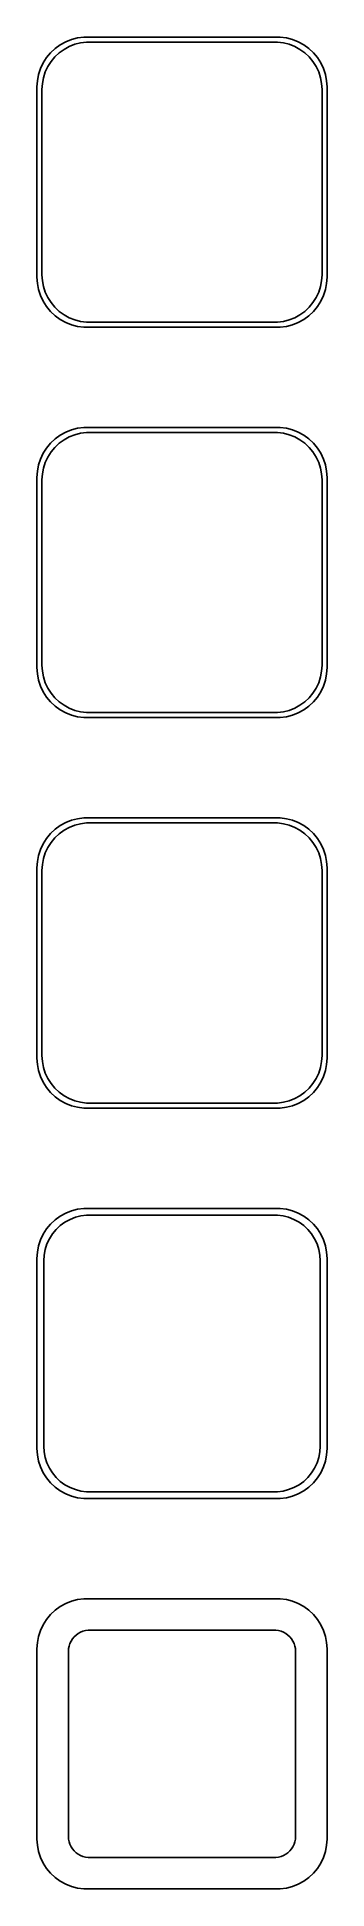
# Model space of a CAD drawing. Header units: metres. Extents: x -14 to 14, y 181 to 365.
import ezdxf

# ---------------------------------------------------------------- set-up
doc = ezdxf.new("R2010")
doc.units = ezdxf.units.M

msp = doc.modelspace()

# ---------------------------------------------------------------- linework, layer by layer
for p, q in [((-12.1791, 364.722), (-12.6871, 364.353)), ((-11.6289, 365.024), (-12.1791, 364.722)), ((-11.7952, 364.261), (-11.2724, 364.548)), ((-11.0451, 365.255), (-11.6289, 365.024)), ((-11.2724, 364.548), (-10.7178, 364.768)), ((-10.4369, 365.411), (-11.0451, 365.255)), ((-10.7178, 364.768), (-10.1401, 364.916)), ((-9.81395, 365.49), (-10.4369, 365.411)), ((-10.1401, 364.916), (-9.54825, 364.991)), ((9.81395, 365.49), (-9.81395, 365.49)), ((-9.54825, 364.991), (9.54825, 364.991)), ((9.54825, 364.991), (10.1401, 364.916)), ((10.4369, 365.411), (9.81395, 365.49)), ((10.1401, 364.916), (10.7178, 364.768)), ((11.0451, 365.255), (10.4369, 365.411)), ((10.7178, 364.768), (11.2724, 364.548)), ((11.6289, 365.024), (11.0451, 365.255)), ((11.2724, 364.548), (11.7952, 364.261)), ((12.1791, 364.722), (11.6289, 365.024)), ((12.6871, 364.353), (12.1791, 364.722)), ((-13.8815, 362.909), (-14.1489, 362.341)), ((-13.5451, 363.439), (-13.8815, 362.909)), ((-13.1448, 363.923), (-13.5451, 363.439)), ((-13.4124, 362.538), (-13.0928, 363.042)), ((-12.6871, 364.353), (-13.1448, 363.923)), ((-13.0928, 363.042), (-12.7126, 363.502)), ((-12.7126, 363.502), (-12.2778, 363.91)), ((-12.2778, 363.91), (-11.7952, 364.261)), ((11.7952, 364.261), (12.2778, 363.91)), ((12.2778, 363.91), (12.7126, 363.502)), ((13.1448, 363.923), (12.6871, 364.353)), ((12.7126, 363.502), (13.0928, 363.042)), ((13.0928, 363.042), (13.4124, 362.538)), ((13.5451, 363.439), (13.1448, 363.923)), ((13.8815, 362.909), (13.5451, 363.439)), ((14.1489, 362.341), (13.8815, 362.909)), ((-14.4606, 361.127), (-14.5, 360.5)), ((-14.3429, 361.743), (-14.4606, 361.127)), ((-14.1489, 362.341), (-14.3429, 361.743)), ((-14, 360.25), (-13.9625, 360.845)), ((-13.9625, 360.845), (-13.8508, 361.431)), ((-13.8508, 361.431), (-13.6664, 361.999)), ((-13.6664, 361.999), (-13.4124, 362.538)), ((13.4124, 362.538), (13.6664, 361.999)), ((13.6664, 361.999), (13.8508, 361.431)), ((13.8508, 361.431), (13.9625, 360.845)), ((13.9625, 360.845), (14, 360.25)), ((14.3429, 361.743), (14.1489, 362.341)), ((14.4606, 361.127), (14.3429, 361.743)), ((14.5, 360.5), (14.4606, 361.127)), ((-14.5, 360.5), (-14.5, 341.5)), ((-14, 341.75), (-14, 360.25)), ((14, 360.25), (14, 341.75)), ((14.5, 341.5), (14.5, 360.5)), ((-14.5, 341.5), (-14.4606, 340.873)), ((-14.4606, 340.873), (-14.3429, 340.257)), ((-13.9625, 341.155), (-14, 341.75)), ((-13.8508, 340.569), (-13.9625, 341.155)), ((-13.6664, 340.001), (-13.8508, 340.569)), ((13.8508, 340.569), (13.6664, 340.001)), ((13.9625, 341.155), (13.8508, 340.569)), ((14, 341.75), (13.9625, 341.155)), ((14.3429, 340.257), (14.4606, 340.873)), ((14.4606, 340.873), (14.5, 341.5)), ((-14.3429, 340.257), (-14.1489, 339.659)), ((-14.1489, 339.659), (-13.8815, 339.091)), ((-13.8815, 339.091), (-13.5451, 338.561)), ((-13.4124, 339.462), (-13.6664, 340.001)), ((-13.5451, 338.561), (-13.1448, 338.077)), ((-13.0928, 338.958), (-13.4124, 339.462)), ((-12.7126, 338.498), (-13.0928, 338.958)), ((13.0928, 338.958), (12.7126, 338.498)), ((13.4124, 339.462), (13.0928, 338.958)), ((13.1448, 338.077), (13.5451, 338.561)), ((13.6664, 340.001), (13.4124, 339.462)), ((13.5451, 338.561), (13.8815, 339.091)), ((13.8815, 339.091), (14.1489, 339.659)), ((14.1489, 339.659), (14.3429, 340.257)), ((-13.1448, 338.077), (-12.6871, 337.647)), ((-12.2778, 338.09), (-12.7126, 338.498)), ((-12.6871, 337.647), (-12.1791, 337.278)), ((-11.7952, 337.739), (-12.2778, 338.09)), ((-12.1791, 337.278), (-11.6289, 336.976)), ((-11.2724, 337.452), (-11.7952, 337.739)), ((-11.6289, 336.976), (-11.0451, 336.745)), ((-10.7178, 337.232), (-11.2724, 337.452)), ((-11.0451, 336.745), (-10.4369, 336.589)), ((-10.1401, 337.084), (-10.7178, 337.232)), ((-9.54825, 337.009), (-10.1401, 337.084)), ((9.54825, 337.009), (-9.54825, 337.009)), ((10.1401, 337.084), (9.54825, 337.009)), ((10.7178, 337.232), (10.1401, 337.084)), ((10.4369, 336.589), (11.0451, 336.745)), ((11.2724, 337.452), (10.7178, 337.232)), ((11.0451, 336.745), (11.6289, 336.976)), ((11.7952, 337.739), (11.2724, 337.452)), ((11.6289, 336.976), (12.1791, 337.278)), ((12.2778, 338.09), (11.7952, 337.739)), ((12.1791, 337.278), (12.6871, 337.647)), ((12.7126, 338.498), (12.2778, 338.09)), ((12.6871, 337.647), (13.1448, 338.077)), ((-10.4369, 336.589), (-9.81395, 336.51)), ((-9.81395, 336.51), (9.81395, 336.51)), ((9.81395, 336.51), (10.4369, 336.589)), ((-12.1791, 325.722), (-12.6871, 325.353)), ((-11.6289, 326.024), (-12.1791, 325.722)), ((-11.0451, 326.255), (-11.6289, 326.024)), ((-11.2724, 325.548), (-10.7178, 325.768)), ((-10.4369, 326.411), (-11.0451, 326.255)), ((-10.7178, 325.768), (-10.1401, 325.916)), ((-9.81395, 326.49), (-10.4369, 326.411)), ((-10.1401, 325.916), (-9.54825, 325.991)), ((9.81395, 326.49), (-9.81395, 326.49)), ((-9.54825, 325.991), (9.54825, 325.991)), ((9.54825, 325.991), (10.1401, 325.916)), ((10.4369, 326.411), (9.81395, 326.49)), ((10.1401, 325.916), (10.7178, 325.768)), ((11.0451, 326.255), (10.4369, 326.411)), ((10.7178, 325.768), (11.2724, 325.548)), ((11.6289, 326.024), (11.0451, 326.255)), ((12.1791, 325.722), (11.6289, 326.024)), ((12.6871, 325.353), (12.1791, 325.722)), ((-13.8815, 323.909), (-14.1489, 323.341)), ((-13.5451, 324.439), (-13.8815, 323.909)), ((-13.1448, 324.923), (-13.5451, 324.439)), ((-13.4124, 323.538), (-13.0928, 324.042)), ((-12.6871, 325.353), (-13.1448, 324.923)), ((-13.0928, 324.042), (-12.7126, 324.502)), ((-12.7126, 324.502), (-12.2778, 324.91)), ((-12.2778, 324.91), (-11.7952, 325.261)), ((-11.7952, 325.261), (-11.2724, 325.548)), ((11.2724, 325.548), (11.7952, 325.261)), ((11.7952, 325.261), (12.2778, 324.91)), ((12.2778, 324.91), (12.7126, 324.502)), ((13.1448, 324.923), (12.6871, 325.353)), ((12.7126, 324.502), (13.0928, 324.042)), ((13.0928, 324.042), (13.4124, 323.538)), ((13.5451, 324.439), (13.1448, 324.923)), ((13.8815, 323.909), (13.5451, 324.439)), ((14.1489, 323.341), (13.8815, 323.909)), ((-14.4606, 322.127), (-14.5, 321.5)), ((-14.3429, 322.743), (-14.4606, 322.127)), ((-14.1489, 323.341), (-14.3429, 322.743)), ((-13.9625, 321.845), (-13.8508, 322.431)), ((-13.8508, 322.431), (-13.6664, 322.999)), ((-13.6664, 322.999), (-13.4124, 323.538)), ((13.4124, 323.538), (13.6664, 322.999)), ((13.6664, 322.999), (13.8508, 322.431)), ((13.8508, 322.431), (13.9625, 321.845)), ((14.3429, 322.743), (14.1489, 323.341)), ((14.4606, 322.127), (14.3429, 322.743)), ((14.5, 321.5), (14.4606, 322.127)), ((-14.5, 321.5), (-14.5, 302.5)), ((-14, 321.25), (-13.9625, 321.845)), ((-14, 302.75), (-14, 321.25)), ((13.9625, 321.845), (14, 321.25)), ((14, 321.25), (14, 302.75)), ((14.5, 302.5), (14.5, 321.5)), ((-14.5, 302.5), (-14.4606, 301.873)), ((-14.4606, 301.873), (-14.3429, 301.257)), ((-13.9625, 302.155), (-14, 302.75)), ((-13.8508, 301.569), (-13.9625, 302.155)), ((-13.6664, 301.001), (-13.8508, 301.569)), ((13.8508, 301.569), (13.6664, 301.001)), ((13.9625, 302.155), (13.8508, 301.569)), ((14, 302.75), (13.9625, 302.155)), ((14.3429, 301.257), (14.4606, 301.873)), ((14.4606, 301.873), (14.5, 302.5)), ((-14.3429, 301.257), (-14.1489, 300.659)), ((-14.1489, 300.659), (-13.8815, 300.091)), ((-13.8815, 300.091), (-13.5451, 299.561)), ((-13.4124, 300.462), (-13.6664, 301.001)), ((-13.0928, 299.958), (-13.4124, 300.462)), ((-12.7126, 299.498), (-13.0928, 299.958)), ((13.0928, 299.958), (12.7126, 299.498)), ((13.4124, 300.462), (13.0928, 299.958)), ((13.6664, 301.001), (13.4124, 300.462)), ((13.5451, 299.561), (13.8815, 300.091)), ((13.8815, 300.091), (14.1489, 300.659)), ((14.1489, 300.659), (14.3429, 301.257)), ((-13.5451, 299.561), (-13.1448, 299.077)), ((-13.1448, 299.077), (-12.6871, 298.647)), ((-12.2778, 299.09), (-12.7126, 299.498)), ((-12.6871, 298.647), (-12.1791, 298.278)), ((-11.7952, 298.739), (-12.2778, 299.09)), ((-12.1791, 298.278), (-11.6289, 297.976)), ((-11.2724, 298.452), (-11.7952, 298.739)), ((-11.6289, 297.976), (-11.0451, 297.745)), ((-10.7178, 298.232), (-11.2724, 298.452)), ((-10.1401, 298.084), (-10.7178, 298.232)), ((-9.54825, 298.009), (-10.1401, 298.084)), ((9.54825, 298.009), (-9.54825, 298.009)), ((10.1401, 298.084), (9.54825, 298.009)), ((10.7178, 298.232), (10.1401, 298.084)), ((11.2724, 298.452), (10.7178, 298.232)), ((11.0451, 297.745), (11.6289, 297.976)), ((11.7952, 298.739), (11.2724, 298.452)), ((11.6289, 297.976), (12.1791, 298.278)), ((12.2778, 299.09), (11.7952, 298.739)), ((12.1791, 298.278), (12.6871, 298.647)), ((12.7126, 299.498), (12.2778, 299.09)), ((12.6871, 298.647), (13.1448, 299.077)), ((13.1448, 299.077), (13.5451, 299.561)), ((-11.0451, 297.745), (-10.4369, 297.589)), ((-10.4369, 297.589), (-9.81395, 297.51)), ((-9.81395, 297.51), (9.81395, 297.51)), ((9.81395, 297.51), (10.4369, 297.589)), ((10.4369, 297.589), (11.0451, 297.745)), ((-12.1791, 286.722), (-12.6871, 286.353)), ((-11.6289, 287.024), (-12.1791, 286.722)), ((-11.0451, 287.255), (-11.6289, 287.024)), ((-11.2724, 286.548), (-10.7178, 286.768)), ((-10.4369, 287.411), (-11.0451, 287.255)), ((-10.7178, 286.768), (-10.1401, 286.916)), ((-9.81395, 287.49), (-10.4369, 287.411)), ((-10.1401, 286.916), (-9.54825, 286.991)), ((9.81395, 287.49), (-9.81395, 287.49)), ((-9.54825, 286.991), (9.54825, 286.991)), ((9.54825, 286.991), (10.1401, 286.916)), ((10.4369, 287.411), (9.81395, 287.49)), ((10.1401, 286.916), (10.7178, 286.768)), ((11.0451, 287.255), (10.4369, 287.411)), ((10.7178, 286.768), (11.2724, 286.548)), ((11.6289, 287.024), (11.0451, 287.255)), ((12.1791, 286.722), (11.6289, 287.024)), ((12.6871, 286.353), (12.1791, 286.722)), ((-13.8815, 284.909), (-14.1489, 284.341)), ((-13.5451, 285.439), (-13.8815, 284.909)), ((-13.1448, 285.923), (-13.5451, 285.439)), ((-13.4124, 284.538), (-13.0928, 285.042)), ((-12.6871, 286.353), (-13.1448, 285.923)), ((-13.0928, 285.042), (-12.7126, 285.502)), ((-12.7126, 285.502), (-12.2778, 285.91)), ((-12.2778, 285.91), (-11.7952, 286.261)), ((-11.7952, 286.261), (-11.2724, 286.548)), ((11.2724, 286.548), (11.7952, 286.261)), ((11.7952, 286.261), (12.2778, 285.91)), ((12.2778, 285.91), (12.7126, 285.502)), ((13.1448, 285.923), (12.6871, 286.353)), ((12.7126, 285.502), (13.0928, 285.042)), ((13.0928, 285.042), (13.4124, 284.538)), ((13.5451, 285.439), (13.1448, 285.923)), ((13.8815, 284.909), (13.5451, 285.439)), ((14.1489, 284.341), (13.8815, 284.909)), ((-14.4606, 283.127), (-14.5, 282.5)), ((-14.3429, 283.743), (-14.4606, 283.127)), ((-14.1489, 284.341), (-14.3429, 283.743)), ((-13.9625, 282.845), (-13.8508, 283.431)), ((-13.8508, 283.431), (-13.6664, 283.999)), ((-13.6664, 283.999), (-13.4124, 284.538)), ((13.4124, 284.538), (13.6664, 283.999)), ((13.6664, 283.999), (13.8508, 283.431)), ((13.8508, 283.431), (13.9625, 282.845)), ((14.3429, 283.743), (14.1489, 284.341)), ((14.4606, 283.127), (14.3429, 283.743)), ((14.5, 282.5), (14.4606, 283.127)), ((-14.5, 282.5), (-14.5, 263.5)), ((-14, 282.25), (-13.9625, 282.845)), ((-14, 263.75), (-14, 282.25)), ((13.9625, 282.845), (14, 282.25)), ((14, 282.25), (14, 263.75)), ((14.5, 263.5), (14.5, 282.5)), ((-14.5, 263.5), (-14.4606, 262.873)), ((-14.4606, 262.873), (-14.3429, 262.257)), ((-13.9625, 263.155), (-14, 263.75)), ((-13.8508, 262.569), (-13.9625, 263.155)), ((13.9625, 263.155), (13.8508, 262.569)), ((14, 263.75), (13.9625, 263.155)), ((14.3429, 262.257), (14.4606, 262.873)), ((14.4606, 262.873), (14.5, 263.5)), ((-14.3429, 262.257), (-14.1489, 261.659)), ((-14.1489, 261.659), (-13.8815, 261.091)), ((-13.8815, 261.091), (-13.5451, 260.561)), ((-13.6664, 262.001), (-13.8508, 262.569)), ((-13.4124, 261.462), (-13.6664, 262.001)), ((-13.0928, 260.958), (-13.4124, 261.462)), ((-12.7126, 260.498), (-13.0928, 260.958)), ((13.0928, 260.958), (12.7126, 260.498)), ((13.4124, 261.462), (13.0928, 260.958)), ((13.6664, 262.001), (13.4124, 261.462)), ((13.5451, 260.561), (13.8815, 261.091)), ((13.8508, 262.569), (13.6664, 262.001)), ((13.8815, 261.091), (14.1489, 261.659)), ((14.1489, 261.659), (14.3429, 262.257)), ((-13.5451, 260.561), (-13.1448, 260.077)), ((-13.1448, 260.077), (-12.6871, 259.647)), ((-12.2778, 260.09), (-12.7126, 260.498)), ((-12.6871, 259.647), (-12.1791, 259.278)), ((-11.7952, 259.739), (-12.2778, 260.09)), ((-12.1791, 259.278), (-11.6289, 258.976)), ((-11.2724, 259.452), (-11.7952, 259.739)), ((-11.6289, 258.976), (-11.0451, 258.745)), ((-10.7178, 259.232), (-11.2724, 259.452)), ((-10.1401, 259.084), (-10.7178, 259.232)), ((-9.54825, 259.009), (-10.1401, 259.084)), ((9.54825, 259.009), (-9.54825, 259.009)), ((10.1401, 259.084), (9.54825, 259.009)), ((10.7178, 259.232), (10.1401, 259.084)), ((11.2724, 259.452), (10.7178, 259.232)), ((11.0451, 258.745), (11.6289, 258.976)), ((11.7952, 259.739), (11.2724, 259.452)), ((11.6289, 258.976), (12.1791, 259.278)), ((12.2778, 260.09), (11.7952, 259.739)), ((12.1791, 259.278), (12.6871, 259.647)), ((12.7126, 260.498), (12.2778, 260.09)), ((12.6871, 259.647), (13.1448, 260.077)), ((13.1448, 260.077), (13.5451, 260.561)), ((-11.0451, 258.745), (-10.4369, 258.589)), ((-10.4369, 258.589), (-9.81395, 258.51)), ((-9.81395, 258.51), (9.81395, 258.51)), ((9.81395, 258.51), (10.4369, 258.589)), ((10.4369, 258.589), (11.0451, 258.745)), ((-11.6289, 248.024), (-12.1791, 247.722)), ((-11.0451, 248.255), (-11.6289, 248.024)), ((-10.4369, 248.411), (-11.0451, 248.255)), ((-9.81395, 248.49), (-10.4369, 248.411)), ((9.81395, 248.49), (-9.81395, 248.49)), ((10.4369, 248.411), (9.81395, 248.49)), ((11.0451, 248.255), (10.4369, 248.411)), ((11.6289, 248.024), (11.0451, 248.255)), ((12.1791, 247.722), (11.6289, 248.024)), ((-13.5451, 246.439), (-13.8815, 245.909)), ((-13.1448, 246.923), (-13.5451, 246.439)), ((-12.6871, 247.353), (-13.1448, 246.923)), ((-12.954, 245.941), (-12.5875, 246.384)), ((-12.1791, 247.722), (-12.6871, 247.353)), ((-12.5875, 246.384), (-12.1684, 246.778)), ((-12.1684, 246.778), (-11.7032, 247.116)), ((-11.7032, 247.116), (-11.1994, 247.393)), ((-11.1994, 247.393), (-10.6648, 247.604)), ((-10.6648, 247.604), (-10.1079, 247.747)), ((-10.1079, 247.747), (-9.53748, 247.819)), ((-9.53748, 247.819), (9.53748, 247.819)), ((9.53748, 247.819), (10.1079, 247.747)), ((10.1079, 247.747), (10.6648, 247.604)), ((10.6648, 247.604), (11.1994, 247.393)), ((11.1994, 247.393), (11.7032, 247.116)), ((11.7032, 247.116), (12.1684, 246.778)), ((12.1684, 246.778), (12.5875, 246.384)), ((12.6871, 247.353), (12.1791, 247.722)), ((12.5875, 246.384), (12.954, 245.941)), ((13.1448, 246.923), (12.6871, 247.353)), ((13.5451, 246.439), (13.1448, 246.923)), ((13.8815, 245.909), (13.5451, 246.439)), ((-14.3429, 244.743), (-14.4606, 244.127)), ((-14.1489, 245.341), (-14.3429, 244.743)), ((-13.8815, 245.909), (-14.1489, 245.341)), ((-13.7923, 243.824), (-13.6846, 244.389)), ((-13.6846, 244.389), (-13.5069, 244.935)), ((-13.5069, 244.935), (-13.2621, 245.456)), ((-13.2621, 245.456), (-12.954, 245.941)), ((12.954, 245.941), (13.2621, 245.456)), ((13.2621, 245.456), (13.5069, 244.935)), ((13.5069, 244.935), (13.6846, 244.389)), ((13.6846, 244.389), (13.7923, 243.824)), ((14.1489, 245.341), (13.8815, 245.909)), ((14.3429, 244.743), (14.1489, 245.341)), ((14.4606, 244.127), (14.3429, 244.743)), ((-14.4606, 244.127), (-14.5, 243.5)), ((-14.5, 243.5), (-14.5, 224.5)), ((-13.8284, 243.25), (-13.7923, 243.824)), ((-13.8284, 224.75), (-13.8284, 243.25)), ((13.7923, 243.824), (13.8284, 243.25)), ((13.8284, 243.25), (13.8284, 224.75)), ((14.5, 243.5), (14.4606, 244.127)), ((14.5, 224.5), (14.5, 243.5)), ((-14.5, 224.5), (-14.4606, 223.873)), ((-14.4606, 223.873), (-14.3429, 223.257)), ((-13.7923, 224.176), (-13.8284, 224.75)), ((-13.6846, 223.611), (-13.7923, 224.176)), ((13.7923, 224.176), (13.6846, 223.611)), ((13.8284, 224.75), (13.7923, 224.176)), ((14.3429, 223.257), (14.4606, 223.873)), ((14.4606, 223.873), (14.5, 224.5)), ((-14.3429, 223.257), (-14.1489, 222.659)), ((-14.1489, 222.659), (-13.8815, 222.091)), ((-13.8815, 222.091), (-13.5451, 221.561)), ((-13.5069, 223.065), (-13.6846, 223.611)), ((-13.2621, 222.544), (-13.5069, 223.065)), ((-12.954, 222.059), (-13.2621, 222.544)), ((-12.5875, 221.616), (-12.954, 222.059)), ((12.954, 222.059), (12.5875, 221.616)), ((13.2621, 222.544), (12.954, 222.059)), ((13.5069, 223.065), (13.2621, 222.544)), ((13.6846, 223.611), (13.5069, 223.065)), ((13.5451, 221.561), (13.8815, 222.091)), ((13.8815, 222.091), (14.1489, 222.659)), ((14.1489, 222.659), (14.3429, 223.257)), ((-13.5451, 221.561), (-13.1448, 221.077)), ((-13.1448, 221.077), (-12.6871, 220.647)), ((-12.6871, 220.647), (-12.1791, 220.278)), ((-12.1684, 221.222), (-12.5875, 221.616)), ((-12.1791, 220.278), (-11.6289, 219.976)), ((-11.7032, 220.884), (-12.1684, 221.222)), ((-11.1994, 220.607), (-11.7032, 220.884)), ((-10.6648, 220.396), (-11.1994, 220.607)), ((-10.1079, 220.253), (-10.6648, 220.396)), ((-9.53748, 220.181), (-10.1079, 220.253)), ((9.53748, 220.181), (-9.53748, 220.181)), ((10.1079, 220.253), (9.53748, 220.181)), ((10.6648, 220.396), (10.1079, 220.253)), ((11.1994, 220.607), (10.6648, 220.396)), ((11.7032, 220.884), (11.1994, 220.607)), ((11.6289, 219.976), (12.1791, 220.278)), ((12.1684, 221.222), (11.7032, 220.884)), ((12.5875, 221.616), (12.1684, 221.222)), ((12.1791, 220.278), (12.6871, 220.647)), ((12.6871, 220.647), (13.1448, 221.077)), ((13.1448, 221.077), (13.5451, 221.561)), ((-11.6289, 219.976), (-11.0451, 219.745)), ((-11.0451, 219.745), (-10.4369, 219.589)), ((-10.4369, 219.589), (-9.81395, 219.51)), ((-9.81395, 219.51), (9.81395, 219.51)), ((9.81395, 219.51), (10.4369, 219.589)), ((10.4369, 219.589), (11.0451, 219.745)), ((11.0451, 219.745), (11.6289, 219.976)), ((-11.0451, 209.255), (-11.6289, 209.024)), ((-10.4369, 209.411), (-11.0451, 209.255)), ((-9.81395, 209.49), (-10.4369, 209.411)), ((9.81395, 209.49), (-9.81395, 209.49)), ((10.4369, 209.411), (9.81395, 209.49)), ((11.0451, 209.255), (10.4369, 209.411)), ((11.6289, 209.024), (11.0451, 209.255)), ((-13.5451, 207.439), (-13.8815, 206.909)), ((-13.1448, 207.923), (-13.5451, 207.439)), ((-12.6871, 208.353), (-13.1448, 207.923)), ((-12.1791, 208.722), (-12.6871, 208.353)), ((-11.6289, 209.024), (-12.1791, 208.722)), ((12.1791, 208.722), (11.6289, 209.024)), ((12.6871, 208.353), (12.1791, 208.722)), ((13.1448, 207.923), (12.6871, 208.353)), ((13.5451, 207.439), (13.1448, 207.923)), ((13.8815, 206.909), (13.5451, 207.439)), ((-14.3429, 205.743), (-14.4606, 205.127)), ((-14.1489, 206.341), (-14.3429, 205.743)), ((-13.8815, 206.909), (-14.1489, 206.341)), ((-11.0987, 205.266), (-10.9567, 205.49)), ((-10.9567, 205.49), (-10.7878, 205.694)), ((-10.7878, 205.694), (-10.5947, 205.875)), ((-10.5947, 205.875), (-10.3804, 206.031)), ((-10.3804, 206.031), (-10.1482, 206.159)), ((-10.1482, 206.159), (-9.9019, 206.256)), ((-9.9019, 206.256), (-9.64529, 206.322)), ((-9.64529, 206.322), (-9.38246, 206.355)), ((-9.38246, 206.355), (9.38246, 206.355)), ((9.38246, 206.355), (9.64529, 206.322)), ((9.64529, 206.322), (9.9019, 206.256)), ((9.9019, 206.256), (10.1482, 206.159)), ((10.1482, 206.159), (10.3804, 206.031)), ((10.3804, 206.031), (10.5947, 205.875)), ((10.5947, 205.875), (10.7878, 205.694)), ((10.7878, 205.694), (10.9567, 205.49)), ((10.9567, 205.49), (11.0987, 205.266)), ((14.1489, 206.341), (13.8815, 206.909)), ((14.3429, 205.743), (14.1489, 206.341)), ((14.4606, 205.127), (14.3429, 205.743)), ((-14.4606, 205.127), (-14.5, 204.5)), ((-14.5, 204.5), (-14.5, 185.5)), ((-11.3596, 204.25), (-11.343, 204.514)), ((-11.3596, 185.75), (-11.3596, 204.25)), ((-11.343, 204.514), (-11.2934, 204.775)), ((-11.2934, 204.775), (-11.2115, 205.027)), ((-11.2115, 205.027), (-11.0987, 205.266)), ((11.0987, 205.266), (11.2115, 205.027)), ((11.2115, 205.027), (11.2934, 204.775)), ((11.2934, 204.775), (11.343, 204.514)), ((11.343, 204.514), (11.3596, 204.25)), ((11.3596, 204.25), (11.3596, 185.75)), ((14.5, 204.5), (14.4606, 205.127)), ((14.5, 185.5), (14.5, 204.5)), ((-14.5, 185.5), (-14.4606, 184.873)), ((-11.343, 185.486), (-11.3596, 185.75)), ((-11.2934, 185.225), (-11.343, 185.486)), ((-11.2115, 184.973), (-11.2934, 185.225)), ((11.2934, 185.225), (11.2115, 184.973)), ((11.343, 185.486), (11.2934, 185.225)), ((11.3596, 185.75), (11.343, 185.486)), ((14.4606, 184.873), (14.5, 185.5)), ((-14.4606, 184.873), (-14.3429, 184.257)), ((-14.3429, 184.257), (-14.1489, 183.659)), ((-14.1489, 183.659), (-13.8815, 183.091)), ((-11.0987, 184.734), (-11.2115, 184.973)), ((-10.9567, 184.51), (-11.0987, 184.734)), ((-10.7878, 184.306), (-10.9567, 184.51)), ((-10.5947, 184.125), (-10.7878, 184.306)), ((-10.3804, 183.969), (-10.5947, 184.125)), ((-10.1482, 183.841), (-10.3804, 183.969)), ((-9.9019, 183.744), (-10.1482, 183.841)), ((-9.64529, 183.678), (-9.9019, 183.744)), ((-9.38246, 183.645), (-9.64529, 183.678)), ((9.38246, 183.645), (-9.38246, 183.645)), ((9.64529, 183.678), (9.38246, 183.645)), ((9.9019, 183.744), (9.64529, 183.678)), ((10.1482, 183.841), (9.9019, 183.744)), ((10.3804, 183.969), (10.1482, 183.841)), ((10.5947, 184.125), (10.3804, 183.969)), ((10.7878, 184.306), (10.5947, 184.125)), ((10.9567, 184.51), (10.7878, 184.306)), ((11.0987, 184.734), (10.9567, 184.51)), ((11.2115, 184.973), (11.0987, 184.734)), ((13.8815, 183.091), (14.1489, 183.659)), ((14.1489, 183.659), (14.3429, 184.257)), ((14.3429, 184.257), (14.4606, 184.873)), ((-13.8815, 183.091), (-13.5451, 182.561)), ((-13.5451, 182.561), (-13.1448, 182.077)), ((-13.1448, 182.077), (-12.6871, 181.647)), ((-12.6871, 181.647), (-12.1791, 181.278)), ((12.1791, 181.278), (12.6871, 181.647)), ((12.6871, 181.647), (13.1448, 182.077)), ((13.1448, 182.077), (13.5451, 182.561)), ((13.5451, 182.561), (13.8815, 183.091)), ((-12.1791, 181.278), (-11.6289, 180.976)), ((-11.6289, 180.976), (-11.0451, 180.745)), ((-11.0451, 180.745), (-10.4369, 180.589)), ((-10.4369, 180.589), (-9.81395, 180.51)), ((-9.81395, 180.51), (9.81395, 180.51)), ((9.81395, 180.51), (10.4369, 180.589)), ((10.4369, 180.589), (11.0451, 180.745)), ((11.0451, 180.745), (11.6289, 180.976)), ((11.6289, 180.976), (12.1791, 181.278))]:
    msp.add_line(p, q)

doc.saveas('drawing.dxf')
